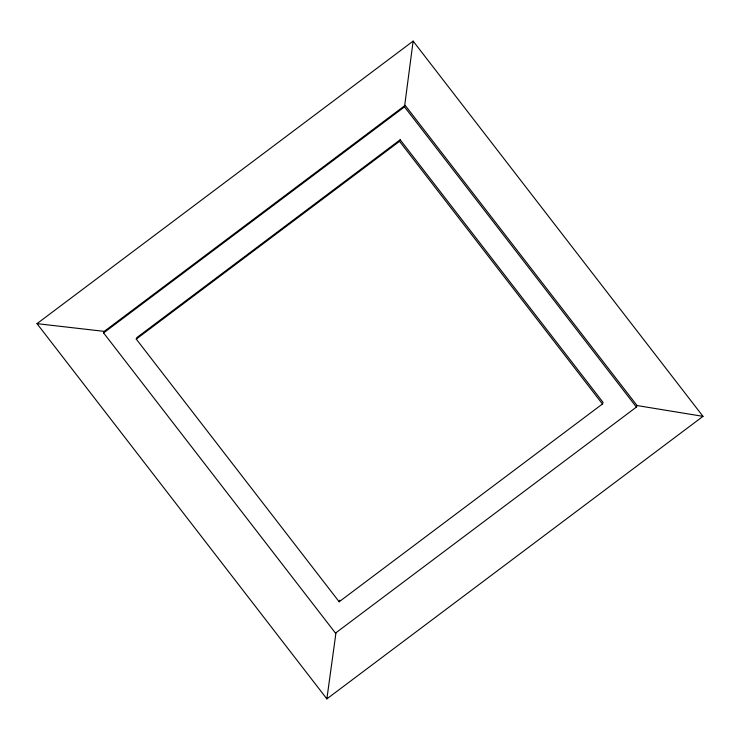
<?xml version="1.0" encoding="UTF-8"?>
<svg xmlns="http://www.w3.org/2000/svg" width="740" height="740" viewBox="0 0 740 740"><rect width="100%" height="100%" fill="white"/><g stroke="black" fill="none" stroke-linecap="round" stroke-linejoin="round"><path stroke-width="1.11" d="M413.133 41.107L703 416.352L326.867 698.893L37 323.648L413.133 41.107L404.512 106.884L103.6 332.917L335.488 633.116L636.4 407.083L637.048 405.548L405.159 105.348L104.248 331.381L103.6 332.917M326.867 698.893L335.979 632.719M136.253 339.087L136.9 337.551L400.192 139.777L603.1 402.449L602.452 403.985L339.151 601.768L136.253 339.087L399.545 141.312L400.192 139.777M339.151 601.768L339.808 600.223M37 323.648L104.248 331.381M637.048 405.548L703 416.352M404.512 106.884L636.4 407.083M399.545 141.312L602.452 403.985"/></g></svg>
